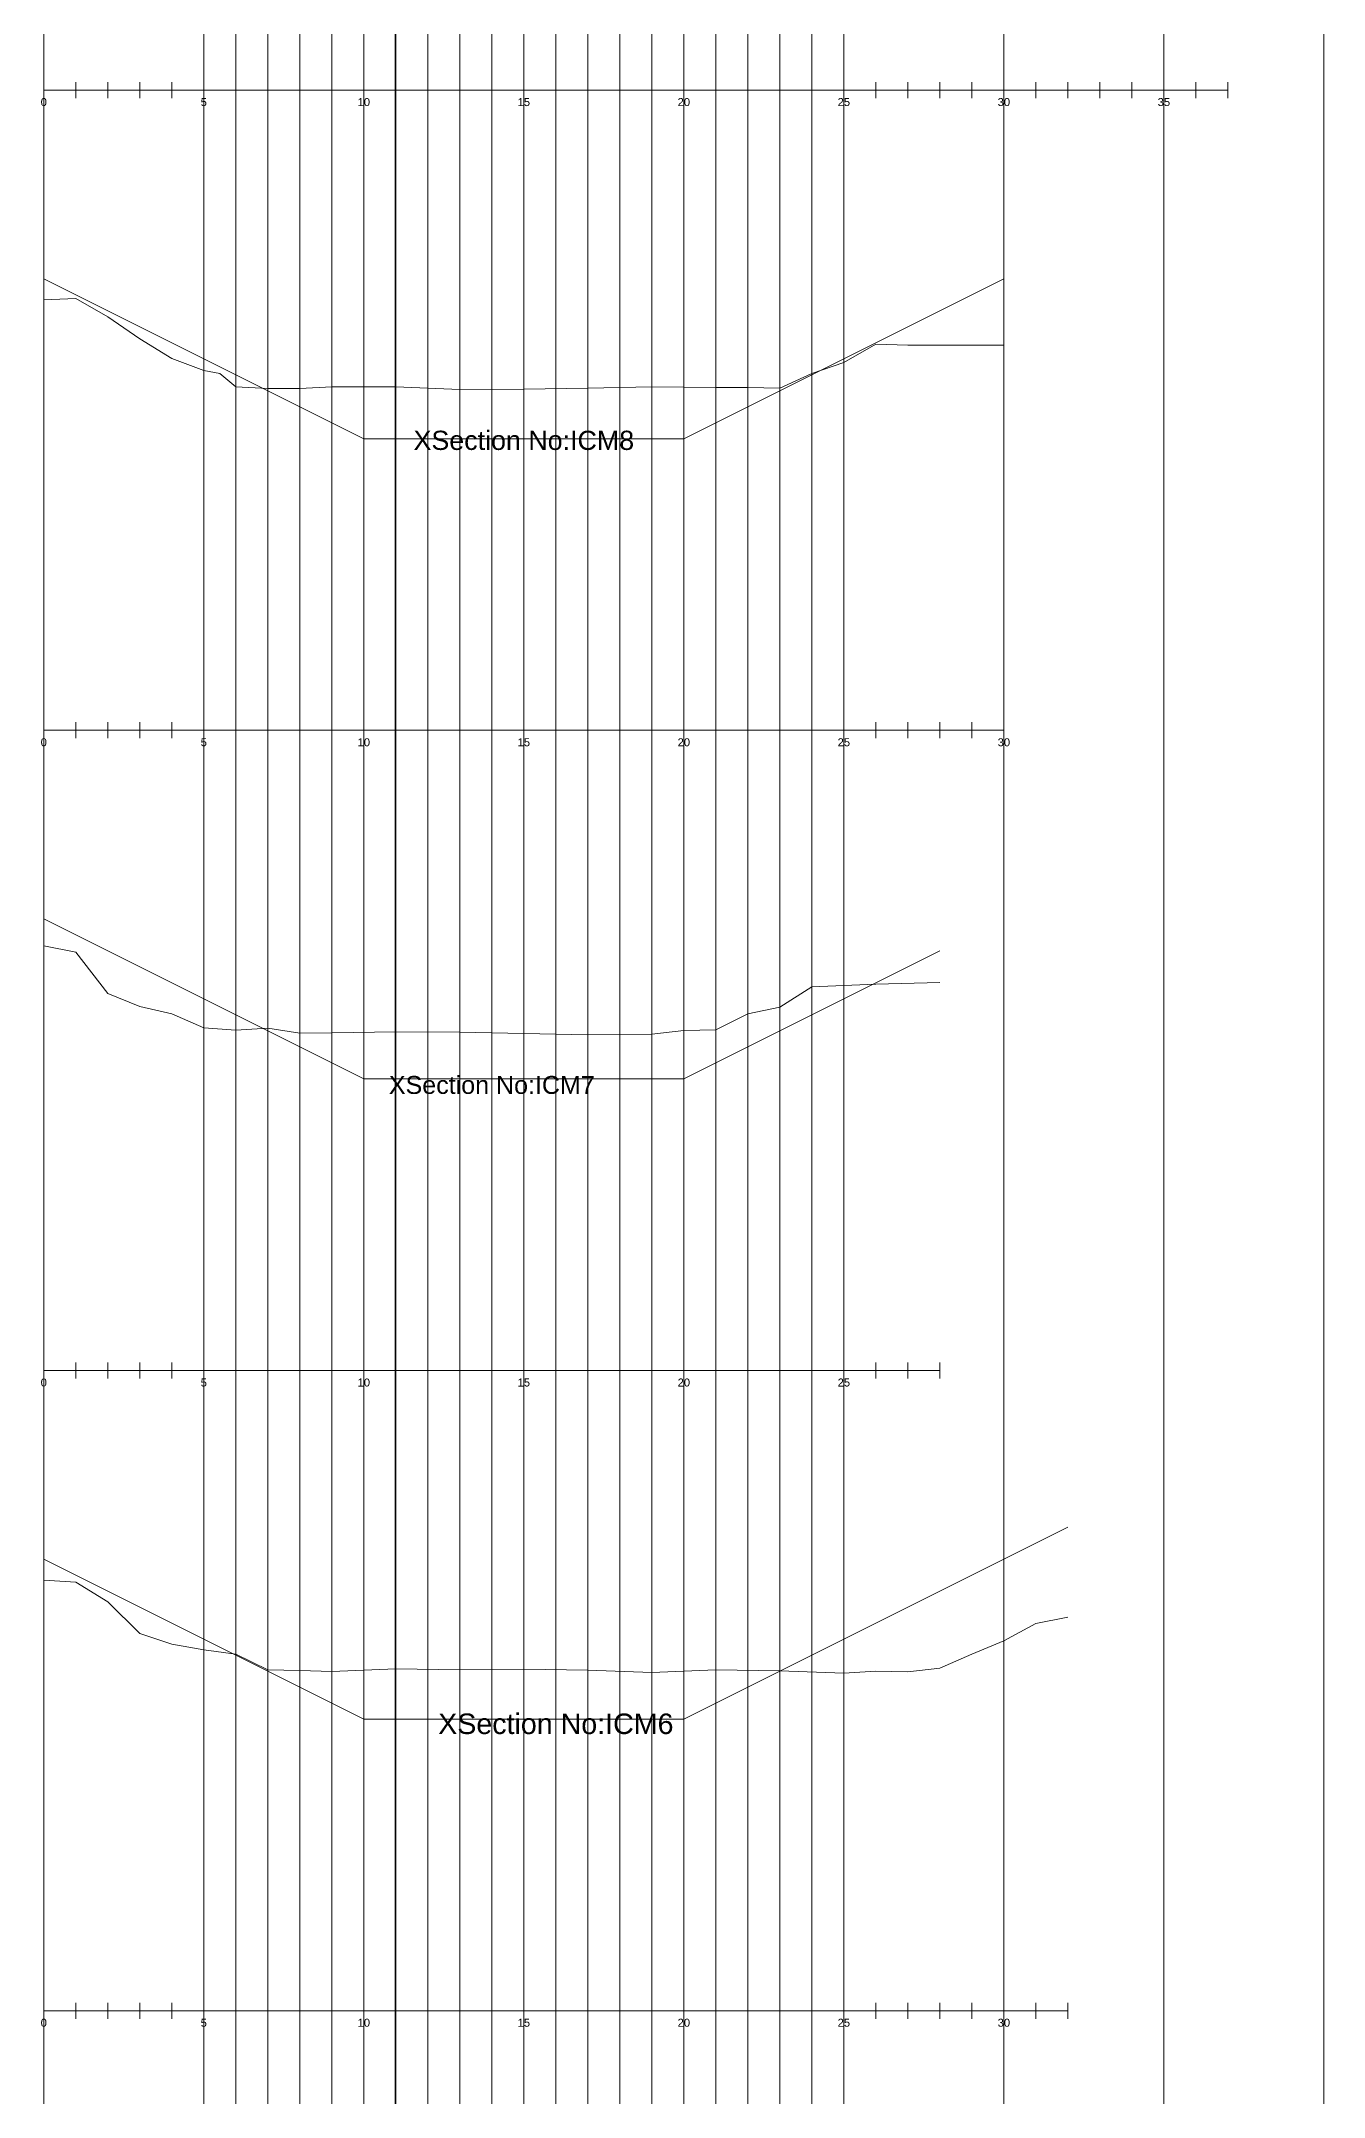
# Model space of a CAD drawing. Header units: inches. Extents: x 3554 to 3940, y 6 to 534.
# Drawn here: x 3618.9 to 3658.9, y 137.3 to 201.5 of the extents above; entities that cross this region are included whole.
import ezdxf

# ---------------------------------------------------------------- set-up
doc = ezdxf.new("R2010")
doc.units = ezdxf.units.IN
doc.header["$LTSCALE"] = 7
doc.header["$MEASUREMENT"] = 0
doc.layers.add('Cross Section Labels', color=7, linetype='Continuous', lineweight=9)
doc.styles.get("Standard").update_dxf_attribs({"font": 'arial.ttf'})

msp = doc.modelspace()

# ---------------------------------------------------------------- linework, layer by layer
at = {"layer": 'Cross Section Labels'}
for p, q in [((3618.949, 5.999), (3618.949, 533.721)), ((3623.949, 5.999), (3623.949, 533.721)), ((3624.949, 5.999), (3624.949, 533.721)), ((3625.949, 5.999), (3625.949, 533.721)), ((3626.949, 5.999), (3626.949, 533.721)), ((3627.949, 5.999), (3627.949, 533.721)), ((3628.949, 5.999), (3628.949, 533.721)), ((3629.949, 5.999), (3629.949, 533.721)), ((3630.949, 5.999), (3630.949, 533.721)), ((3631.949, 5.999), (3631.949, 533.721)), ((3632.949, 5.999), (3632.949, 533.721)), ((3633.949, 5.999), (3633.949, 533.721)), ((3634.949, 5.999), (3634.949, 533.721)), ((3635.949, 5.999), (3635.949, 533.721)), ((3636.949, 5.999), (3636.949, 533.721)), ((3637.949, 5.999), (3637.949, 533.721)), ((3638.949, 5.999), (3638.949, 533.721)), ((3639.949, 5.999), (3639.949, 533.721)), ((3640.949, 5.999), (3640.949, 533.721)), ((3641.949, 5.999), (3641.949, 533.721)), ((3642.949, 5.999), (3642.949, 533.721)), ((3643.949, 5.999), (3643.949, 533.721)), ((3648.949, 5.999), (3648.949, 533.721)), ((3653.949, 5.999), (3653.949, 533.721)), ((3658.949, 5.999), (3658.949, 533.721)), ((3629.924, 5.999), (3629.924, 370.438)), ((3630.949, 5.999), (3630.949, 370.438)), ((3631.949, 5.999), (3631.949, 370.438)), ((3632.949, 5.999), (3632.949, 370.438)), ((3634.949, 5.999), (3634.949, 370.438)), ((3635.949, 5.999), (3635.949, 370.438)), ((3636.949, 5.999), (3636.949, 370.438)), ((3637.949, 5.999), (3637.949, 370.438))]:
    msp.add_line(p, q, dxfattribs=at)
for points in [[(3618.949, 199.75), (3618.949, 200.25)], [(3618.949, 200), (3655.949, 200)], [(3619.949, 199.75), (3619.949, 200.25)], [(3620.949, 199.75), (3620.949, 200.25)], [(3621.949, 199.75), (3621.949, 200.25)], [(3622.949, 199.75), (3622.949, 200.25)], [(3623.949, 199.75), (3623.949, 200.25)], [(3624.949, 199.75), (3624.949, 200.25)], [(3625.949, 199.75), (3625.949, 200.25)], [(3626.949, 199.75), (3626.949, 200.25)], [(3627.949, 199.75), (3627.949, 200.25)], [(3628.949, 199.75), (3628.949, 200.25)], [(3629.949, 199.75), (3629.949, 200.25)], [(3630.949, 199.75), (3630.949, 200.25)], [(3631.949, 199.75), (3631.949, 200.25)], [(3632.949, 199.75), (3632.949, 200.25)], [(3633.949, 199.75), (3633.949, 200.25)], [(3634.949, 199.75), (3634.949, 200.25)], [(3635.949, 199.75), (3635.949, 200.25)], [(3636.949, 199.75), (3636.949, 200.25)], [(3637.949, 199.75), (3637.949, 200.25)], [(3638.949, 199.75), (3638.949, 200.25)], [(3639.949, 199.75), (3639.949, 200.25)], [(3640.949, 199.75), (3640.949, 200.25)], [(3641.949, 199.75), (3641.949, 200.25)], [(3642.949, 199.75), (3642.949, 200.25)], [(3643.949, 199.75), (3643.949, 200.25)], [(3644.949, 199.75), (3644.949, 200.25)], [(3645.949, 199.75), (3645.949, 200.25)], [(3646.949, 199.75), (3646.949, 200.25)], [(3647.949, 199.75), (3647.949, 200.25)], [(3648.949, 199.75), (3648.949, 200.25)], [(3649.949, 199.75), (3649.949, 200.25)], [(3650.949, 199.75), (3650.949, 200.25)], [(3651.949, 199.75), (3651.949, 200.25)], [(3652.949, 199.75), (3652.949, 200.25)], [(3653.949, 199.75), (3653.949, 200.25)], [(3654.949, 199.75), (3654.949, 200.25)], [(3655.949, 199.75), (3655.949, 200.25)], [(3618.949, 194.1), (3628.949, 189.1), (3633.949, 189.1), (3638.949, 189.1), (3648.949, 194.1)], [(3648.949, 192.034), (3645.949, 192.034), (3644.949, 192.064), (3643.949, 191.484), (3642.949, 191.15), (3641.949, 190.69), (3640.949, 190.71), (3639.949, 190.71), (3637.949, 190.73), (3635.949, 190.69), (3633.949, 190.66), (3631.949, 190.65), (3629.949, 190.73), (3627.949, 190.73), (3626.949, 190.68), (3625.949, 190.68), (3624.949, 190.73), (3624.449, 191.15), (3623.949, 191.234), (3622.949, 191.614), (3621.949, 192.224), (3620.949, 192.914), (3619.949, 193.484), (3618.949, 193.444)], [(3618.949, 179.75), (3618.949, 180.25)], [(3618.949, 180), (3648.949, 180)], [(3619.949, 179.75), (3619.949, 180.25)], [(3620.949, 179.75), (3620.949, 180.25)], [(3621.949, 179.75), (3621.949, 180.25)], [(3622.949, 179.75), (3622.949, 180.25)], [(3623.949, 179.75), (3623.949, 180.25)], [(3624.949, 179.75), (3624.949, 180.25)], [(3625.949, 179.75), (3625.949, 180.25)], [(3626.949, 179.75), (3626.949, 180.25)], [(3627.949, 179.75), (3627.949, 180.25)], [(3628.949, 179.75), (3628.949, 180.25)], [(3629.949, 179.75), (3629.949, 180.25)], [(3630.949, 179.75), (3630.949, 180.25)], [(3631.949, 179.75), (3631.949, 180.25)], [(3632.949, 179.75), (3632.949, 180.25)], [(3633.949, 179.75), (3633.949, 180.25)], [(3634.949, 179.75), (3634.949, 180.25)], [(3635.949, 179.75), (3635.949, 180.25)], [(3636.949, 179.75), (3636.949, 180.25)], [(3637.949, 179.75), (3637.949, 180.25)], [(3638.949, 179.75), (3638.949, 180.25)], [(3639.949, 179.75), (3639.949, 180.25)], [(3640.949, 179.75), (3640.949, 180.25)], [(3641.949, 179.75), (3641.949, 180.25)], [(3642.949, 179.75), (3642.949, 180.25)], [(3643.949, 179.75), (3643.949, 180.25)], [(3644.949, 179.75), (3644.949, 180.25)], [(3645.949, 179.75), (3645.949, 180.25)], [(3646.949, 179.75), (3646.949, 180.25)], [(3647.949, 179.75), (3647.949, 180.25)], [(3648.949, 179.75), (3648.949, 180.25)], [(3618.949, 174.11), (3628.949, 169.11), (3633.949, 169.11), (3638.949, 169.11), (3646.949, 173.11)], [(3646.949, 172.122), (3644.949, 172.072), (3642.949, 171.982), (3641.949, 171.352), (3640.949, 171.14), (3639.949, 170.64), (3638.949, 170.62), (3637.949, 170.51), (3635.949, 170.49), (3633.949, 170.53), (3631.949, 170.57), (3629.949, 170.58), (3627.949, 170.55), (3626.949, 170.54), (3625.949, 170.69), (3624.949, 170.63), (3623.949, 170.7), (3622.949, 171.14), (3621.949, 171.372), (3620.949, 171.782), (3619.949, 173.072), (3618.949, 173.262)], [(3618.949, 159.75), (3618.949, 160.25)], [(3618.949, 160), (3646.949, 160)], [(3619.949, 159.75), (3619.949, 160.25)], [(3620.949, 159.75), (3620.949, 160.25)], [(3621.949, 159.75), (3621.949, 160.25)], [(3622.949, 159.75), (3622.949, 160.25)], [(3623.949, 159.75), (3623.949, 160.25)], [(3624.949, 159.75), (3624.949, 160.25)], [(3625.949, 159.75), (3625.949, 160.25)], [(3626.949, 159.75), (3626.949, 160.25)], [(3627.949, 159.75), (3627.949, 160.25)], [(3628.949, 159.75), (3628.949, 160.25)], [(3629.949, 159.75), (3629.949, 160.25)], [(3630.949, 159.75), (3630.949, 160.25)], [(3631.949, 159.75), (3631.949, 160.25)], [(3632.949, 159.75), (3632.949, 160.25)], [(3633.949, 159.75), (3633.949, 160.25)], [(3634.949, 159.75), (3634.949, 160.25)], [(3635.949, 159.75), (3635.949, 160.25)], [(3636.949, 159.75), (3636.949, 160.25)], [(3637.949, 159.75), (3637.949, 160.25)], [(3638.949, 159.75), (3638.949, 160.25)], [(3639.949, 159.75), (3639.949, 160.25)], [(3640.949, 159.75), (3640.949, 160.25)], [(3641.949, 159.75), (3641.949, 160.25)], [(3642.949, 159.75), (3642.949, 160.25)], [(3643.949, 159.75), (3643.949, 160.25)], [(3644.949, 159.75), (3644.949, 160.25)], [(3645.949, 159.75), (3645.949, 160.25)], [(3646.949, 159.75), (3646.949, 160.25)], [(3618.949, 154.11), (3628.949, 149.11), (3633.949, 149.11), (3638.949, 149.11), (3650.949, 155.11)], [(3650.949, 152.298), (3649.949, 152.098), (3648.949, 151.558), (3647.949, 151.14), (3646.949, 150.7), (3645.949, 150.59), (3644.949, 150.61), (3643.949, 150.54), (3641.949, 150.62), (3639.949, 150.65), (3637.949, 150.57), (3635.949, 150.64), (3633.949, 150.67), (3631.949, 150.65), (3629.949, 150.68), (3627.949, 150.6), (3626.949, 150.63), (3625.949, 150.65), (3624.949, 151.14), (3623.949, 151.278), (3622.949, 151.448), (3621.949, 151.788), (3620.949, 152.768), (3619.949, 153.388), (3618.949, 153.448)], [(3618.949, 139.75), (3618.949, 140.25)], [(3619.949, 139.75), (3619.949, 140.25)], [(3620.949, 139.75), (3620.949, 140.25)], [(3621.949, 139.75), (3621.949, 140.25)], [(3622.949, 139.75), (3622.949, 140.25)], [(3623.949, 139.75), (3623.949, 140.25)], [(3624.949, 139.75), (3624.949, 140.25)], [(3625.949, 139.75), (3625.949, 140.25)], [(3626.949, 139.75), (3626.949, 140.25)], [(3627.949, 139.75), (3627.949, 140.25)], [(3628.949, 139.75), (3628.949, 140.25)], [(3629.949, 139.75), (3629.949, 140.25)], [(3630.949, 139.75), (3630.949, 140.25)], [(3631.949, 139.75), (3631.949, 140.25)], [(3632.949, 139.75), (3632.949, 140.25)], [(3633.949, 139.75), (3633.949, 140.25)], [(3634.949, 139.75), (3634.949, 140.25)], [(3635.949, 139.75), (3635.949, 140.25)], [(3636.949, 139.75), (3636.949, 140.25)], [(3637.949, 139.75), (3637.949, 140.25)], [(3638.949, 139.75), (3638.949, 140.25)], [(3639.949, 139.75), (3639.949, 140.25)], [(3640.949, 139.75), (3640.949, 140.25)], [(3641.949, 139.75), (3641.949, 140.25)], [(3642.949, 139.75), (3642.949, 140.25)], [(3643.949, 139.75), (3643.949, 140.25)], [(3644.949, 139.75), (3644.949, 140.25)], [(3645.949, 139.75), (3645.949, 140.25)], [(3646.949, 139.75), (3646.949, 140.25)], [(3647.949, 139.75), (3647.949, 140.25)], [(3648.949, 139.75), (3648.949, 140.25)], [(3649.949, 139.75), (3649.949, 140.25)], [(3650.949, 139.75), (3650.949, 140.25)], [(3618.949, 140), (3650.949, 140)]]:
    msp.add_lwpolyline(points, dxfattribs=at)

# ---------------------------------------------------------------- texts
for s, insert, char_height, attachment_point in [('0', (3618.949, 199.75), 0.25, 2), ('5', (3623.949, 199.75), 0.25, 2), ('10', (3628.949, 199.75), 0.25, 2), ('15', (3633.949, 199.75), 0.25, 2), ('20', (3638.949, 199.75), 0.25, 2), ('25', (3643.949, 199.75), 0.25, 2), ('30', (3648.949, 199.75), 0.25, 2), ('35', (3653.949, 199.75), 0.25, 2), ('XSection No:ICM8', (3633.949, 189.053), 0.6, 5), ('0', (3618.949, 179.75), 0.25, 2), ('5', (3623.949, 179.75), 0.25, 2), ('10', (3628.949, 179.75), 0.25, 2), ('15', (3633.949, 179.75), 0.25, 2), ('20', (3638.949, 179.75), 0.25, 2), ('25', (3643.949, 179.75), 0.25, 2), ('30', (3648.949, 179.75), 0.25, 2), ('XSection No:ICM7', (3632.949, 168.917), 0.56, 5), ('0', (3618.949, 159.75), 0.25, 2), ('5', (3623.949, 159.75), 0.25, 2), ('10', (3628.949, 159.75), 0.25, 2), ('15', (3633.949, 159.75), 0.25, 2), ('20', (3638.949, 159.75), 0.25, 2), ('25', (3643.949, 159.75), 0.25, 2), ('XSection No:ICM6', (3634.949, 148.959), 0.64, 5), ('0', (3618.949, 139.75), 0.25, 2), ('5', (3623.949, 139.75), 0.25, 2), ('10', (3628.949, 139.75), 0.25, 2), ('15', (3633.949, 139.75), 0.25, 2), ('20', (3638.949, 139.75), 0.25, 2), ('25', (3643.949, 139.75), 0.25, 2), ('30', (3648.949, 139.75), 0.25, 2)]:
    msp.add_mtext(s, dxfattribs=dict(at, insert=insert, char_height=char_height, attachment_point=attachment_point))

doc.saveas('drawing.dxf')
